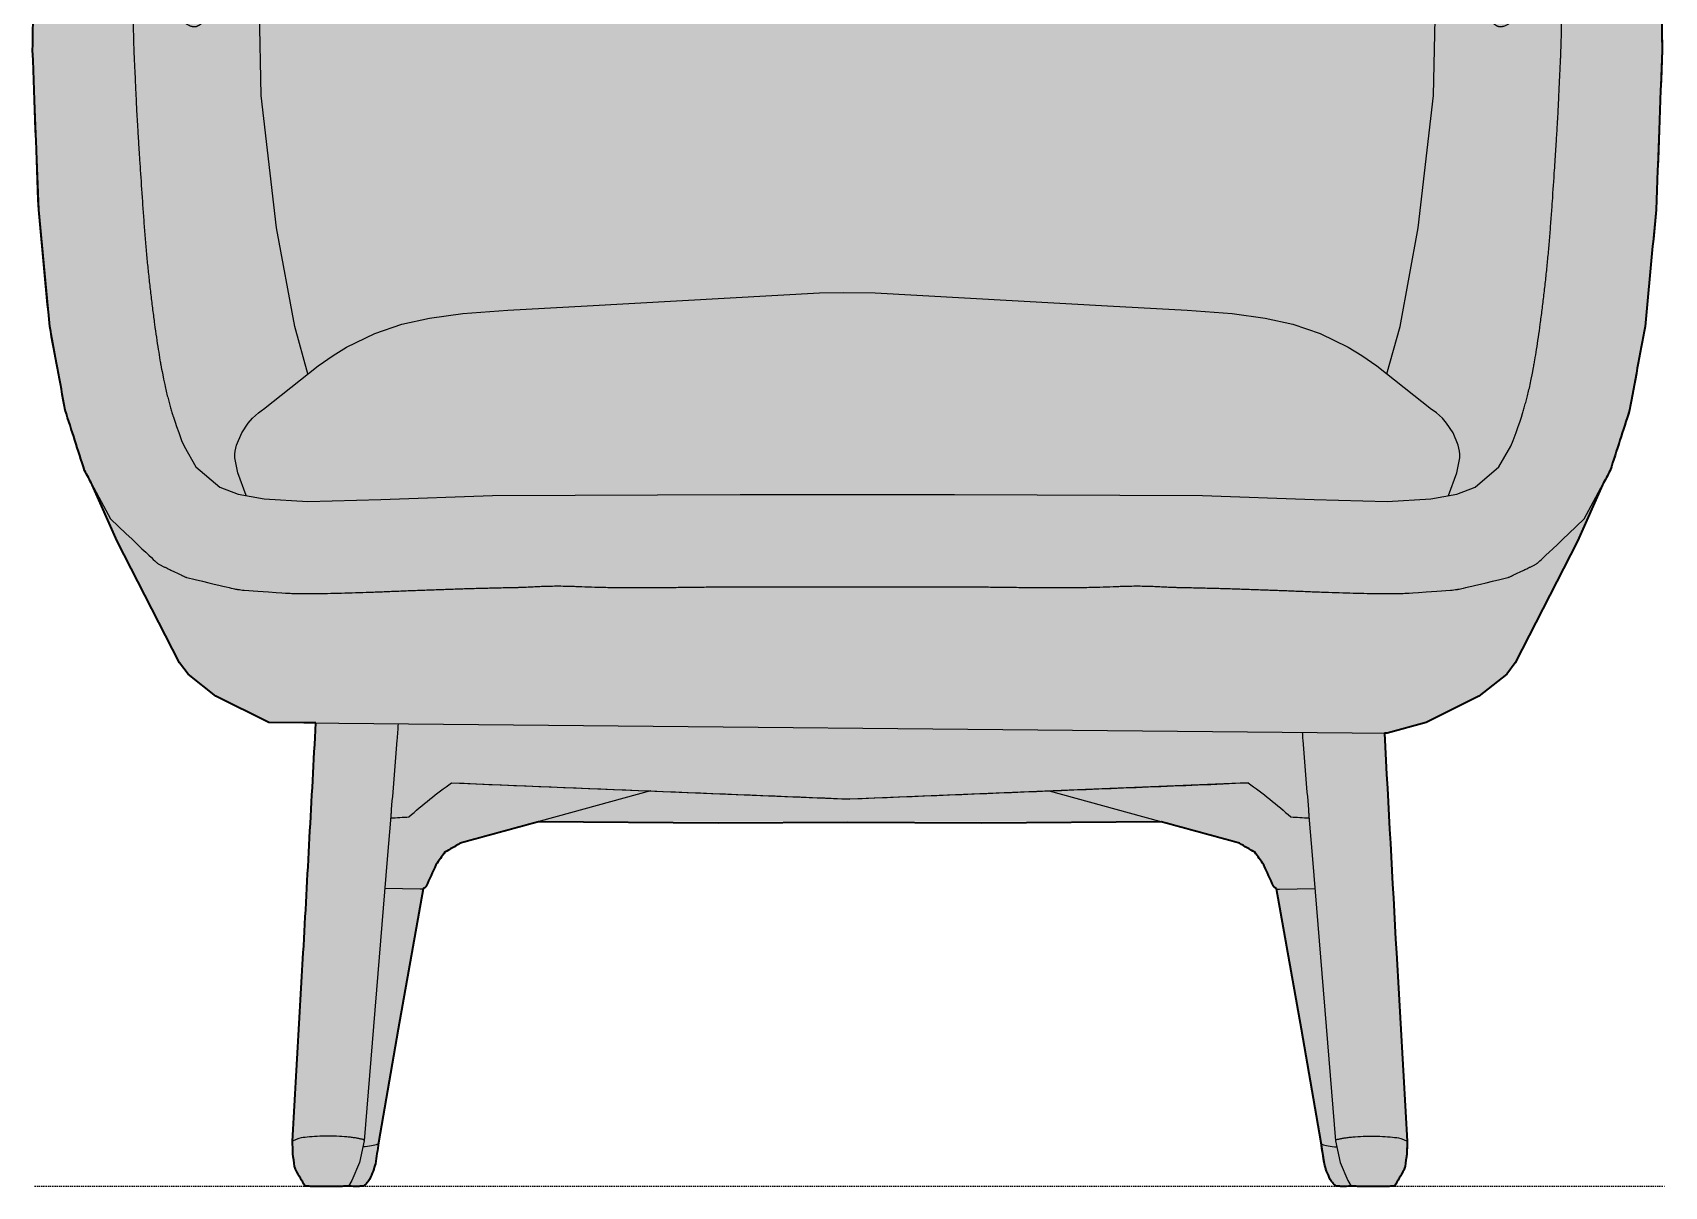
# Model space of a CAD drawing. Header units: millimetres. Extents: x -1 to 2019, y -1319 to 1154.
# Drawn here: x -1 to 814, y 0 to 577 of the extents above; entities that cross this region are included whole.
import ezdxf

# ---------------------------------------------------------------- set-up
doc = ezdxf.new("R2010")
doc.units = ezdxf.units.MM
doc.linetypes.add('Dots', pattern=[1, 0, -1])
doc.layers.add('Blocks', color=7, linetype='Continuous')
doc.layers.add('Blocks$Fill', color=7, linetype='Continuous', true_color=0xffffff)
for name, color, linetype, lineweight, true_color in [('Blocks$Inner', 7, 'Continuous', 25, 0x007f00), ('Blocks$Outline', 7, 'Continuous', 35, 0xff3f3f), ('Groud', 7, 'Dots', 25, 0x243775)]:
    doc.layers.add(name, color=color, linetype=linetype, lineweight=lineweight, true_color=true_color)

# ---------------------------------------------------------------- blocks, each defined once
blk = doc.blocks.new('Ro Lounge Chair Front')
at = {"layer": 'Blocks$Fill'}
blk.add_hatch(color=256, dxfattribs=at).paths.add_polyline_path([(28.49, 350.75), (24.67, 357.88), (15, 388.01), (7.26, 429.94), (1.74, 488.12), (-1.28, 567.96), (-1.17, 575.65), (-0.94, 588.99), (3.28, 610.06), (7.82, 617.45), (13.21, 622.51), (17.96, 625.28), (22.3, 626.86), (30.62, 627.4), (35.38, 626.35), (40.2, 623.9), (40.39, 639.69), (39.63, 673.52), (34.18, 765.28), (17.14, 1024.15), (16.46, 1052.83), (16.58, 1067.54), (17.09, 1078.41), (19.27, 1093.76), (22.16, 1102.89), (31.07, 1118.55), (46.05, 1132.53), (50.85, 1135.32), (78.82, 1142.72), (119.63, 1146.12), (210.56, 1153.6), (286.02, 1153.61), (601.1, 1153.6), (643.7, 1150.89), (732.84, 1142.72), (760.81, 1135.32), (765.61, 1132.53), (780.59, 1118.55), (789.5, 1102.89), (792.4, 1093.76), (794.57, 1078.41), (795.08, 1067.54), (795.2, 1052.83), (794.53, 1024.15), (792.83, 987.08), (772.04, 673.52), (771.28, 639.69), (771.46, 623.9), (776.28, 626.35), (781.04, 627.4), (789.36, 626.86), (793.7, 625.28), (798.45, 622.51), (803.84, 617.45), (808.38, 610.06), (812.6, 588.99), (812.83, 575.65), (812.94, 567.96), (809.92, 488.12), (804.4, 429.94), (796.66, 388.01), (786.99, 357.88), (783.17, 350.75), (770.69, 322.61), (739.56, 261.67), (735.3, 256.01), (721.37, 244.97), (694.98, 231.87), (675.61, 226.54), (674.14, 226.55), (685.51, 22.57), (685.39, 16.25), (684.46, 9.98), (683.95, 8.17), (679.21, 0.03), (679.21, 0.03), (679.21, 0.03), (679.21, 0.03), (679.21, 0.03), (679.21, 0.03), (679.21, 0.03), (679.21, 0.03), (679.21, 0.03), (679.21, 0.03), (679.21, 0.03), (679.21, 0.03), (679.21, 0.03), (679.21, 0.03), (679.2, 0.03), (679.2, 0.02), (679.2, 0.02), (679.2, 0.02), (679.2, 0.02), (679.2, 0.02), (679.2, 0.02), (679.2, 0.02), (679.19, 0.02), (679.19, 0.02), (679.17, 0.02), (679.13, 0.02), (679.08, 0.02), (673.71, -0.03), (658.02, 0.01), (657.73, 0.02), (657.64, 0.02), (657.61, 0.02), (657.6, 0.02), (657.59, 0.03), (657.59, 0.03), (655.21, -0.03), (651.21, -0.01), (650.13, 0.02), (648.54, 1.47), (647.06, 3.46), (645.23, 7.61), (644.15, 11.22), (642.49, 21.66), (642.49, 21.66), (642.49, 21.66), (620.25, 148.79), (620.19, 148.82), (620.12, 148.84), (620.04, 148.88), (619.96, 148.92), (619.87, 148.97), (619.79, 149.01), (619.72, 149.06), (619.64, 149.1), (619.57, 149.16), (619.49, 149.21), (619.42, 149.26), (619.36, 149.32), (619.29, 149.37), (619.23, 149.43), (619.17, 149.49), (619.11, 149.55), (619.06, 149.62), (619, 149.68), (618.9, 149.83), (618.86, 149.89), (618.83, 149.94), (618.8, 149.99), (618.77, 150.04), (618.75, 150.08), (618.73, 150.12), (613.88, 160.75), (609.43, 166.97), (601.78, 171.49), (562.69, 182.25), (251.43, 182.25), (212.33, 171.49), (204.68, 166.97), (200.23, 160.75), (195.38, 150.12), (195.36, 150.08), (195.34, 150.04), (195.31, 149.99), (195.28, 149.94), (195.25, 149.89), (195.21, 149.83), (195.11, 149.68), (195.06, 149.62), (195, 149.55), (194.94, 149.49), (194.88, 149.43), (194.82, 149.37), (194.75, 149.32), (194.69, 149.26), (194.62, 149.21), (194.55, 149.16), (194.47, 149.1), (194.4, 149.06), (194.32, 149.01), (194.24, 148.97), (194.16, 148.92), (194.07, 148.88), (193.99, 148.84), (193.92, 148.82), (193.86, 148.79), (171.62, 21.66), (169.96, 11.22), (168.89, 7.61), (167.05, 3.46), (165.57, 1.47), (163.98, 0.02), (162.9, -0.01), (158.9, -0.03), (156.52, 0.03), (156.52, 0.03), (156.51, 0.02), (156.5, 0.02), (156.47, 0.02), (156.38, 0.02), (152.76, -0.02), (136.84, -0.01), (135.04, 0.02), (134.98, 0.02), (134.94, 0.02), (134.93, 0.02), (134.92, 0.02), (134.92, 0.02), (134.91, 0.02), (134.91, 0.02), (134.91, 0.02), (134.91, 0.02), (134.91, 0.02), (134.91, 0.02), (134.91, 0.03), (134.91, 0.03), (134.91, 0.03), (134.91, 0.03), (134.91, 0.03), (134.91, 0.03), (134.91, 0.03), (134.9, 0.03), (134.9, 0.03), (134.9, 0.03), (134.9, 0.03), (134.9, 0.03), (134.9, 0.03), (134.9, 0.03), (134.9, 0.03), (130.17, 8.17), (129.65, 9.98), (128.72, 16.25), (128.6, 22.57), (133.97, 116.69), (140.25, 231.64), (116.69, 231.87), (90.3, 244.97), (76.36, 256.01), (72.1, 261.67), (40.97, 322.61)], flags=0)
at = {"layer": 'Blocks$Inner'}
for p, q in [((403.88, 299.68), (407.78, 299.68)), ((208.03, 201.71), (407.06, 193.63)), ((606.08, 201.71), (407.05, 193.63)), ((192.42, 148.52), (174.67, 148.86)), ((621.69, 148.52), (639.44, 148.86))]:
    blk.add_line(p, q, dxfattribs=at)
for points in [[(774.05, 333.74), (786.99, 357.88), (796.66, 388.01), (804.4, 429.94), (809.92, 488.12), (812.94, 567.96), (812.83, 575.65), (812.6, 588.99)], [(-0.94, 588.99), (-1.17, 575.65), (-1.28, 567.96), (1.74, 488.12), (7.26, 429.94), (15, 388.01), (24.67, 357.88), (37.61, 333.74)], [(136.29, 406.27), (129.67, 429.92), (120.57, 479.22), (112.98, 545.33), (111.17, 630.13), (117.96, 669.46), (129.78, 710.6), (153.48, 778.06), (167.99, 818.78), (177.66, 834.11), (185.87, 843.84), (203.15, 857.2), (227.59, 868.83), (259.7, 877.97), (292.26, 884.05)], [(675.37, 406.27), (681.99, 429.92), (691.1, 479.22), (698.68, 545.33), (700.49, 630.13), (693.7, 669.46), (681.88, 710.6), (658.18, 778.06), (643.67, 818.78), (634, 834.11), (625.79, 843.84), (608.51, 857.2), (584.08, 868.83), (551.96, 877.97), (519.4, 884.05)], [(114.03, 388.57), (141.35, 410.19), (148.82, 415.35), (155.6, 419.46), (169.68, 426.35), (183.21, 430.99), (197.06, 434.06), (213.61, 436.28), (236.1, 437.97), (275.83, 440.17), (391.87, 446.73), (404.1, 446.93), (419.79, 446.73), (535.84, 440.17), (575.56, 437.97), (598.05, 436.28), (614.6, 434.06), (628.45, 430.99), (641.99, 426.35), (656.06, 419.46), (662.84, 415.35), (670.31, 410.19), (697.63, 388.57)], [(105.46, 345.32), (101.31, 356.73), (99.82, 364.14), (99.8, 366.03), (99.93, 367.48), (100.59, 370.53), (103.2, 376.65), (106.4, 381.5), (108.51, 383.95), (111.55, 386.76), (113.57, 388.26), (114.02, 388.56)], [(706.2, 345.32), (710.35, 356.73), (711.84, 364.14), (711.86, 366.03), (711.73, 367.48), (711.07, 370.53), (708.46, 376.65), (705.26, 381.5), (703.15, 383.95), (700.11, 386.76), (698.09, 388.26), (697.64, 388.56)], [(73.15, 372.94), (74.39, 370.07), (80.26, 359.68), (92.24, 349.51), (101.39, 346.1), (114.34, 343.62), (136.19, 342.4), (172.65, 343.35), (228.48, 345.43), (352.24, 345.87), (403.88, 345.87), (459.43, 345.87), (583.19, 345.43), (639.01, 343.35), (675.47, 342.4), (697.32, 343.62), (710.28, 346.1), (719.43, 349.51), (731.4, 359.68), (737.28, 370.07), (738.51, 372.94)], [(28.49, 350.75), (40.97, 322.61), (72.1, 261.67), (76.36, 256.01), (90.3, 244.97), (116.69, 231.87), (675.61, 226.54), (694.98, 231.87), (721.37, 244.97), (735.3, 256.01), (739.56, 261.67), (770.69, 322.61), (783.17, 350.75)], [(134.9, 0.03), (130.17, 8.17), (129.65, 9.98), (128.72, 16.25), (128.6, 22.57), (133.97, 116.69), (140.25, 231.64)], [(679.21, 0.03), (683.95, 8.17), (684.46, 9.98), (685.39, 16.25), (685.51, 22.57), (680.14, 116.69), (674.14, 226.55)], [(307.48, 197.68), (212.33, 171.49), (204.68, 166.97), (200.23, 160.75), (195.38, 150.12)], [(506.63, 197.68), (601.78, 171.49), (609.43, 166.97), (613.88, 160.75), (618.73, 150.12)], [(177.72, 185.09), (175.88, 163.62), (164.32, 22.76), (162.07, 11.91), (158.21, 2.87), (156.52, 0.03)], [(562.69, 182.25), (472.9, 181.49), (405.98, 181.86), (341.21, 181.49), (251.43, 182.25)], [(636.39, 185.09), (638.23, 163.62), (649.79, 22.76), (652.04, 11.91), (655.9, 2.87), (657.59, 0.03)], [(193.86, 148.79), (181.34, 78.64), (171.62, 21.66)], [(620.25, 148.79), (632.77, 78.64), (642.49, 21.66)], [(171.63, 21.67), (169.96, 11.22), (168.89, 7.61), (167.05, 3.46), (165.57, 1.47), (163.98, 0.02)], [(642.49, 21.67), (644.15, 11.22), (645.23, 7.61), (647.06, 3.46), (648.54, 1.47), (650.13, 0.02)]]:
    blk.add_lwpolyline(points, dxfattribs=at)
at = {"layer": 'Blocks$Inner', "extrusion": (0, 0, -1)}
for centre, start, end in [((-334.8, 21.81), 47.73158, 54.83892), ((-479.32, 21.81), 125.16108, 132.26842)]:
    blk.add_arc(centre, 220.07, start, end, dxfattribs=at)
at = {"layer": 'Blocks$Inner'}
for points, knots in [([(92.65, 629.09), (92.59, 627.75), (92.43, 624.78), (92.23, 621.33), (92.05, 618.65), (91.87, 616.28), (91.63, 613.69), (91.35, 611.35), (91.11, 609.45), (90.92, 607.96), (90.72, 606.42), (90.44, 604.4), (90.05, 601.9), (89.56, 599.06), (89.04, 596.46), (88.5, 594.07), (87.72, 591.11), (86.71, 587.92), (85.43, 584.89), (84.32, 582.97), (83.48, 581.85), (82.96, 581.3), (82.54, 580.92), (82.22, 580.67), (81.94, 580.49), (81.72, 580.35), (81.54, 580.25), (81.37, 580.16), (81.19, 580.06), (80.99, 579.95), (80.78, 579.85), (80.55, 579.76), (80.25, 579.7), (79.84, 579.66), (79.37, 579.66), (78.89, 579.71), (78.34, 579.78), (77.49, 580.01), (75.86, 580.79), (73.91, 582.11), (71.82, 583.84), (70.23, 585.27), (68.94, 586.51), (67.93, 587.47), (67.21, 588.16), (66.49, 588.83), (65.47, 589.79), (64.13, 591.08), (62.49, 592.81), (60.33, 595.28), (57.8, 598.52), (55.5, 601.78), (54.39, 603.28), (54.08, 603.4), (53.98, 603.17), (53.93, 602.97), (53.87, 602.81), (53.8, 602.71), (53.73, 602.65), (53.66, 602.62), (53.57, 602.6), (53.45, 602.59), (53.26, 602.55), (53.01, 602.48), (52.7, 602.36), (52.28, 602.12), (51.88, 601.78), (51.51, 601.33), (51.27, 600.93), (51.04, 600.45), (50.77, 599.65), (50.46, 598.47), (50.14, 596.92), (49.92, 595.69), (49.77, 594.84), (49.66, 594.02), (49.55, 593.05), (49.46, 591.86), (49.37, 590.45), (49.25, 588.81), (49.15, 587.05), (49.07, 585.44), (49.03, 584.06), (49.01, 582.97), (49, 581.85), (49, 580.34), (49.01, 578.36), (49.04, 576.17), (49.09, 574.26), (49.13, 572.7), (49.18, 571.15), (49.23, 569.21), (49.3, 567.22), (49.4, 564.85), (49.49, 562.8), (49.59, 560.78), (49.68, 558.94), (49.76, 557.42), (49.84, 555.81), (49.94, 553.63), (50.12, 549.63), (50.4, 543.23), (50.79, 535.48), (51.15, 529.14), (51.39, 525.23), (51.59, 522.15), (51.8, 518.9), (52.1, 514.33), (52.65, 505.8), (53.35, 495.15), (54.13, 484.28), (54.75, 476.17), (55.3, 469.57), (55.76, 464.45), (56.12, 460.72), (56.5, 457), (57.04, 451.95), (57.76, 445.61), (58.68, 438.14), (59.94, 428.62), (61.2, 420.09), (62.22, 413.83), (62.77, 410.61), (63.04, 409.13), (64.7, 400.78)], [1.4627579, 1.4627579, 1.4627579, 1.4627579, 1.465891, 1.4699894, 1.4720386, 1.4740878, 1.4781861, 1.4822845, 1.4843337, 1.4863828, 1.488432, 1.4904812, 1.4945796, 1.4986779, 1.5027763, 1.5068746, 1.510973, 1.5191697, 1.5273664, 1.5355632, 1.5396615, 1.5437599, 1.5458091, 1.5478582, 1.5499074, 1.550932, 1.5519566, 1.5529812, 1.5540058, 1.556055, 1.5581041, 1.5601533, 1.5622025, 1.5642517, 1.5663009, 1.5673255, 1.56835, 1.5703992, 1.5724484, 1.5765468, 1.5785959, 1.5806451, 1.5826943, 1.5837189, 1.5847435, 1.5857681, 1.5867927, 1.5888418, 1.590891, 1.5929402, 1.5970386, 1.6011369, 1.6052353, 1.6093337, 1.6113828, 1.613432, 1.6144566, 1.6154812, 1.6165058, 1.6170181, 1.6175304, 1.618555, 1.6195796, 1.6216287, 1.6236779, 1.6257271, 1.6298255, 1.6318746, 1.6339238, 1.635973, 1.6380222, 1.6421205, 1.6462189, 1.6503173, 1.6523664, 1.6544156, 1.658514, 1.6626123, 1.6667107, 1.6708091, 1.6749074, 1.6790058, 1.681055, 1.6831041, 1.6851533, 1.6872025, 1.6913009, 1.6953992, 1.6974484, 1.6994976, 1.7015468, 1.7035959, 1.7076943, 1.7097435, 1.7117927, 1.7138418, 1.7148664, 1.715891, 1.7169156, 1.7179402, 1.7199894, 1.7240878, 1.7281861, 1.7302353, 1.7312599, 1.7322845, 1.7333091, 1.7343337, 1.7363828, 1.7404812, 1.7425304, 1.7445796, 1.7466287, 1.7476533, 1.7486779, 1.7497025, 1.7507271, 1.7527763, 1.7548255, 1.7568746, 1.760973, 1.7630222, 1.7640468, 1.7650714, 1.7650714, 1.7650714, 1.7650714]), ([(746.96, 400.78), (748.62, 409.13), (748.89, 410.61), (749.44, 413.83), (750.47, 420.09), (751.73, 428.62), (752.98, 438.14), (753.9, 445.61), (754.62, 451.95), (755.16, 457), (755.54, 460.72), (755.9, 464.45), (756.36, 469.57), (756.92, 476.17), (757.54, 484.28), (758.31, 495.15), (759.02, 505.8), (759.57, 514.33), (759.86, 518.9), (760.07, 522.15), (760.27, 525.23), (760.51, 529.14), (760.88, 535.48), (761.27, 543.23), (761.55, 549.63), (761.73, 553.63), (761.83, 555.81), (761.91, 557.42), (761.98, 558.94), (762.07, 560.78), (762.17, 562.8), (762.26, 564.85), (762.36, 567.22), (762.43, 569.21), (762.49, 571.15), (762.53, 572.7), (762.58, 574.26), (762.62, 576.17), (762.66, 578.36), (762.67, 580.34), (762.66, 581.85), (762.65, 582.97), (762.63, 584.06), (762.59, 585.44), (762.52, 587.05), (762.41, 588.81), (762.3, 590.45), (762.2, 591.86), (762.11, 593.05), (762, 594.02), (761.89, 594.84), (761.74, 595.69), (761.52, 596.92), (761.21, 598.47), (760.9, 599.65), (760.62, 600.45), (760.4, 600.93), (760.15, 601.33), (759.78, 601.78), (759.38, 602.12), (758.97, 602.36), (758.66, 602.48), (758.41, 602.55), (758.21, 602.59), (758.09, 602.6), (758.01, 602.62), (757.93, 602.65), (757.86, 602.71), (757.79, 602.81), (757.73, 602.97), (757.68, 603.17), (757.58, 603.4), (757.27, 603.28), (756.16, 601.78), (753.86, 598.52), (751.34, 595.28), (749.17, 592.81), (747.53, 591.08), (746.2, 589.79), (745.18, 588.83), (744.45, 588.16), (743.73, 587.47), (742.73, 586.51), (741.43, 585.27), (739.84, 583.84), (737.75, 582.11), (735.8, 580.79), (734.17, 580.01), (733.33, 579.78), (732.77, 579.71), (732.29, 579.66), (731.82, 579.66), (731.41, 579.7), (731.11, 579.76), (730.88, 579.85), (730.67, 579.95), (730.48, 580.06), (730.29, 580.16), (730.12, 580.25), (729.94, 580.35), (729.72, 580.49), (729.44, 580.67), (729.12, 580.92), (728.7, 581.3), (728.19, 581.85), (727.35, 582.97), (726.23, 584.89), (724.95, 587.92), (723.94, 591.11), (723.16, 594.07), (722.62, 596.46), (722.1, 599.06), (721.61, 601.9), (721.22, 604.4), (720.94, 606.42), (720.74, 607.96), (720.55, 609.45), (720.31, 611.35), (720.04, 613.69), (719.79, 616.28), (719.61, 618.65), (719.43, 621.33), (719.23, 624.78), (719.08, 627.75), (719.01, 629.09)], [21.7896615, 21.7896615, 21.7896615, 21.7896615, 21.7906861, 21.7917107, 21.7937599, 21.7978582, 21.7999074, 21.8019566, 21.8040058, 21.8050304, 21.806055, 21.8070796, 21.8081041, 21.8101533, 21.8122025, 21.8142517, 21.81835, 21.8203992, 21.8214238, 21.8224484, 21.823473, 21.8244976, 21.8265468, 21.8306451, 21.8347435, 21.8367927, 21.8378173, 21.8388418, 21.8398664, 21.840891, 21.8429402, 21.8449894, 21.8470386, 21.8511369, 21.8531861, 21.8552353, 21.8572845, 21.8593337, 21.863432, 21.8675304, 21.8695796, 21.8716287, 21.8736779, 21.8757271, 21.8798255, 21.8839238, 21.8880222, 21.8921205, 21.8962189, 21.9003173, 21.9023664, 21.9044156, 21.908514, 21.9126123, 21.9167107, 21.9187599, 21.9208091, 21.9228582, 21.9249074, 21.9290058, 21.931055, 21.9331041, 21.9351533, 21.9361779, 21.9372025, 21.9377148, 21.9382271, 21.9392517, 21.9402763, 21.9413009, 21.94335, 21.9453992, 21.9494976, 21.9535959, 21.9576943, 21.9617927, 21.9638418, 21.965891, 21.9679402, 21.9689648, 21.9699894, 21.971014, 21.9720386, 21.9740878, 21.9761369, 21.9781861, 21.9822845, 21.9843337, 21.9863828, 21.9874074, 21.988432, 21.9904812, 21.9925304, 21.9945796, 21.9966287, 21.9986779, 22.0007271, 22.0017517, 22.0027763, 22.0038009, 22.0048255, 22.0068746, 22.0089238, 22.010973, 22.0150714, 22.0191697, 22.0273664, 22.0355632, 22.0437599, 22.0478582, 22.0519566, 22.056055, 22.0601533, 22.0642517, 22.0663009, 22.06835, 22.0703992, 22.0724484, 22.0765468, 22.0806451, 22.0826943, 22.0847435, 22.0888418, 22.091975, 22.091975, 22.091975, 22.091975]), ([(64.7, 400.78), (64.95, 399.64), (65.46, 397.47), (66.2, 394.5), (66.92, 391.76), (67.63, 389.24), (68.2, 387.29), (68.58, 386.01), (68.79, 385.3), (68.89, 384.95), (73.15, 372.94)], [1.76507136, 1.76507136, 1.76507136, 1.76507136, 1.76712054, 1.76916972, 1.7712189, 1.77326808, 1.77531726, 1.77634185, 1.77685415, 1.77736644, 1.77736644, 1.77736644, 1.77736644]), ([(738.51, 372.94), (742.77, 384.95), (742.87, 385.3), (743.09, 386.01), (743.47, 387.29), (744.03, 389.24), (744.74, 391.76), (745.46, 394.5), (746.21, 397.47), (746.71, 399.64), (746.96, 400.78)], [21.77736644, 21.77736644, 21.77736644, 21.77736644, 21.77787874, 21.77839103, 21.77941562, 21.7814648, 21.78351398, 21.78556316, 21.78761234, 21.78966152, 21.78966152, 21.78966152, 21.78966152]), ([(37.61, 333.74), (60.88, 311.61), (61.11, 311.47), (61.56, 311.21), (62.32, 310.78), (63.36, 310.24), (64.6, 309.62), (66.03, 308.94), (67.13, 308.4), (67.81, 308.08)], [129.15607281, 129.15607281, 129.15607281, 129.15607281, 129.15656109, 129.15704937, 129.15802593, 129.15997906, 129.16193218, 129.16388531, 129.16642379, 129.16642379, 129.16642379, 129.16642379]), ([(743.85, 308.08), (744.53, 308.4), (745.63, 308.94), (747.06, 309.62), (748.3, 310.24), (749.34, 310.78), (750.11, 311.21), (750.55, 311.47), (750.78, 311.61), (774.05, 333.74)], [59.14572183, 59.14572183, 59.14572183, 59.14572183, 59.14826031, 59.15021343, 59.15216656, 59.15411968, 59.15509625, 59.15558453, 59.15607281, 59.15607281, 59.15607281, 59.15607281]), ([(67.81, 308.08), (73.37, 305.41), (74.18, 305.04), (75.14, 304.63), (75.68, 304.4), (75.77, 304.37)], [129.166423791, 129.166423791, 129.166423791, 129.166423791, 129.167400353, 129.168376916, 129.168573296, 129.168573296, 129.168573296, 129.168573296]), ([(735.89, 304.37), (735.98, 304.4), (736.52, 304.63), (737.48, 305.04), (738.29, 305.41), (743.85, 308.08)], [59.14357232, 59.14357232, 59.14357232, 59.14357232, 59.1437687, 59.144745263, 59.145721825, 59.145721825, 59.145721825, 59.145721825]), ([(104.44, 298.01), (125.13, 296.51), (127.35, 296.46), (131.83, 296.38), (137.48, 296.34), (144.33, 296.38), (151.27, 296.53), (158.3, 296.75), (165.41, 296.98), (172.6, 297.23), (179.88, 297.53), (187.24, 297.84), (194.69, 298.11), (202.21, 298.37), (209.79, 298.65), (217.42, 298.9), (225.12, 299.1), (231.6, 299.24), (236.17, 299.34), (238.79, 299.39), (240.78, 299.43), (242.71, 299.48), (245.13, 299.58), (247.99, 299.72), (251.31, 299.9), (255.86, 300.1), (260.95, 300.17), (266.53, 300.06), (270.13, 299.95), (274.04, 299.8), (279.56, 299.6), (289.51, 299.36), (300.75, 299.27), (312.5, 299.35), (321.36, 299.46), (330.12, 299.59), (338.49, 299.65), (346.61, 299.65), (357.52, 299.67), (371.14, 299.69), (387.5, 299.7), (398.42, 299.68), (403.88, 299.68)], [129.1724795, 129.1724795, 129.1724795, 129.1724795, 129.1744327, 129.1763858, 129.180292, 129.1841983, 129.1881045, 129.1920108, 129.195917, 129.1998233, 129.2037295, 129.2076358, 129.211542, 129.2154483, 129.2193545, 129.2232608, 129.227167, 129.2310733, 129.2330264, 129.234003, 129.2349795, 129.2359561, 129.2369327, 129.2388858, 129.2408389, 129.242792, 129.2466983, 129.2486514, 129.249628, 129.2506045, 129.2525577, 129.2545108, 129.258417, 129.2603702, 129.2623233, 129.2642764, 129.2662295, 129.2681827, 129.2701358, 129.274042, 129.2779483, 129.2818545, 129.2818545, 129.2818545, 129.2818545]), ([(407.78, 299.68), (413.25, 299.68), (424.16, 299.7), (440.53, 299.69), (454.14, 299.67), (465.05, 299.65), (473.17, 299.65), (481.54, 299.59), (490.3, 299.46), (499.17, 299.35), (510.91, 299.27), (522.15, 299.36), (532.1, 299.6), (537.63, 299.8), (541.53, 299.95), (545.14, 300.06), (550.71, 300.17), (555.8, 300.1), (560.35, 299.9), (563.67, 299.72), (566.53, 299.58), (568.95, 299.48), (570.89, 299.43), (572.87, 299.39), (575.49, 299.34), (580.07, 299.24), (586.54, 299.1), (594.24, 298.9), (601.87, 298.65), (609.45, 298.37), (616.98, 298.11), (624.43, 297.84), (631.79, 297.53), (639.06, 297.23), (646.25, 296.98), (653.36, 296.75), (660.39, 296.53), (667.33, 296.38), (674.19, 296.34), (679.83, 296.38), (684.31, 296.46), (686.54, 296.51), (707.23, 298.01)], [59.0302911, 59.0302911, 59.0302911, 59.0302911, 59.0341973, 59.0381036, 59.0420098, 59.0439629, 59.0459161, 59.0478692, 59.0498223, 59.0517754, 59.0537286, 59.0576348, 59.0595879, 59.0615411, 59.0625176, 59.0634942, 59.0654473, 59.0693536, 59.0713067, 59.0732598, 59.0752129, 59.0761895, 59.0771661, 59.0781426, 59.0791192, 59.0810723, 59.0849786, 59.0888848, 59.0927911, 59.0966973, 59.1006036, 59.1045098, 59.1084161, 59.1123223, 59.1162286, 59.1201348, 59.1240411, 59.1279473, 59.1318536, 59.1357598, 59.1377129, 59.1396661, 59.1396661, 59.1396661, 59.1396661]), ([(181.36, 231.25), (181.15, 228.52), (180.06, 214.24), (178.9, 199.98), (177.91, 188.46)], [0.3814808, 0.3814808, 0.3814808, 0.3814808, 0.5, 1, 1, 1, 1]), ([(633.08, 226.94), (633.18, 225.64), (634.17, 212.81), (635.21, 199.98), (636.2, 188.46)], [0.4437467, 0.4437467, 0.4437467, 0.4437467, 0.5, 1, 1, 1, 1]), ([(177.91, 188.46), (177.88, 188.14), (177.85, 187.65), (177.82, 187.09), (177.81, 186.79), (177.8, 186.57), (177.79, 186.35), (177.78, 186.14), (177.77, 185.94), (177.76, 185.75), (177.75, 185.57), (177.74, 185.34), (177.73, 185.19), (177.72, 185.09)], [1, 1, 1, 1, 1.1429108, 1.2143663, 1.250094, 1.2858217, 1.3215494, 1.3572771, 1.3930048, 1.4287325, 1.4644603, 1.500188, 1.5714286, 1.5714286, 1.5714286, 1.5714286]), ([(636.2, 188.46), (636.23, 188.14), (636.26, 187.65), (636.29, 187.09), (636.3, 186.79), (636.32, 186.57), (636.32, 186.35), (636.33, 186.14), (636.34, 185.94), (636.35, 185.75), (636.36, 185.57), (636.37, 185.34), (636.38, 185.19), (636.39, 185.09)], [1, 1, 1, 1, 1.1429108, 1.2143663, 1.250094, 1.2858217, 1.3215494, 1.3572771, 1.3930048, 1.4287325, 1.4644603, 1.500188, 1.5714286, 1.5714286, 1.5714286, 1.5714286]), ([(159.07, 24.31), (158.41, 24.41), (156.99, 24.58), (153.8, 24.86), (151.1, 24.98), (149.25, 25.02)], [0.6, 0.6, 0.6, 0.6, 0.7, 0.8, 1, 1, 1, 1]), ([(655.04, 24.31), (655.7, 24.41), (657.12, 24.58), (660.31, 24.86), (663.01, 24.98), (664.86, 25.02)], [0.6, 0.6, 0.6, 0.6, 0.7, 0.8, 1, 1, 1, 1]), ([(164.33, 22.84), (164.33, 22.91), (164.3, 23.01), (164.22, 23.15), (164.12, 23.25), (164, 23.34), (163.79, 23.43), (163.47, 23.5), (162.97, 23.57), (162.38, 23.67), (161.69, 23.83), (160.91, 23.99), (160.04, 24.16), (159.4, 24.27), (159.07, 24.31)], [0.1111644, 0.1111644, 0.1111644, 0.1111644, 0.15, 0.175, 0.2, 0.225, 0.25, 0.3, 0.35, 0.4, 0.45, 0.5, 0.55, 0.6, 0.6, 0.6, 0.6]), ([(171.62, 21.66), (171.55, 21.4), (170.94, 20.88), (169.29, 20.41), (168.01, 20.17)], [0.8106662, 0.8106662, 0.8106662, 0.8106662, 0.8888889, 1, 1, 1, 1]), ([(642.49, 21.66), (642.56, 21.4), (643.17, 20.88), (644.82, 20.41), (646.1, 20.17)], [0.8106662, 0.8106662, 0.8106662, 0.8106662, 0.8888889, 1, 1, 1, 1]), ([(649.78, 22.84), (649.79, 22.91), (649.81, 23.01), (649.89, 23.15), (649.99, 23.25), (650.11, 23.34), (650.32, 23.43), (650.64, 23.5), (651.14, 23.57), (651.74, 23.67), (652.42, 23.83), (653.21, 23.99), (654.07, 24.16), (654.71, 24.27), (655.04, 24.31)], [0.1111644, 0.1111644, 0.1111644, 0.1111644, 0.15, 0.175, 0.2, 0.225, 0.25, 0.3, 0.35, 0.4, 0.45, 0.5, 0.55, 0.6, 0.6, 0.6, 0.6]), ([(156.52, 0.03), (156.44, 0.01), (155.58, 0), (153.28, -0.02), (151.31, -0.03), (148.78, -0.04), (144.93, -0.04), (141.02, -0.03), (138.38, -0.02), (136.23, -0.01), (135.29, 0.01), (135.04, 0.02)], [5.2939152, 5.2939152, 5.2939152, 5.2939152, 5.4467131, 5.553856, 5.6074274, 5.6609988, 5.803856, 5.9467131, 6.0181417, 6.0895703, 6.2324274, 6.2324274, 6.2324274, 6.2324274]), ([(163.98, 0.02), (163.53, 0), (163.03, -0.01), (161.93, -0.02), (160.15, -0.03), (158.44, -0.04), (156.52, 0.03)], [5, 5, 5, 5, 5.0691236, 5.1246792, 5.1802347, 5.2939152, 5.2939152, 5.2939152, 5.2939152]), ([(650.13, 0.02), (650.58, 0), (651.08, -0.01), (652.18, -0.02), (653.96, -0.03), (655.67, -0.04), (657.59, 0.03)], [5, 5, 5, 5, 5.0691236, 5.1246792, 5.1802347, 5.2939152, 5.2939152, 5.2939152, 5.2939152]), ([(657.59, 0.03), (657.67, 0.01), (658.53, 0), (660.83, -0.02), (662.8, -0.03), (665.33, -0.04), (669.18, -0.04), (673.09, -0.03), (675.73, -0.02), (677.88, -0.01), (678.82, 0.01), (679.08, 0.02)], [5.2939152, 5.2939152, 5.2939152, 5.2939152, 5.4467131, 5.553856, 5.6074274, 5.6609988, 5.803856, 5.9467131, 6.0181417, 6.0895703, 6.2324274, 6.2324274, 6.2324274, 6.2324274])]:
    blk.add_open_spline(points, degree=3, knots=knots, dxfattribs=at)
for points in [[(75.77, 304.37), (99.11, 298.7), (101.22, 298.41), (103.36, 298.14), (104.44, 298.01)], [(707.23, 298.01), (708.3, 298.14), (710.44, 298.41), (712.56, 298.7), (735.89, 304.37)], [(208.06, 201.72), (274.39, 199.03), (340.73, 196.33), (407.06, 193.64)], [(407.06, 193.64), (473.39, 196.33), (539.72, 199.03), (606.05, 201.72)], [(177.54, 184.16), (180.62, 184.33), (183.7, 184.49), (186.78, 184.66)], [(627.33, 184.66), (630.41, 184.49), (633.49, 184.33), (636.57, 184.16)], [(195.11, 149.68), (194.83, 149.33), (194.06, 148.76), (192.99, 148.53), (192.42, 148.52)], [(195.38, 150.12), (195.33, 150.01), (195.27, 149.9), (195.11, 149.68)], [(618.73, 150.12), (618.78, 150.01), (618.85, 149.9), (619, 149.68)], [(619, 149.68), (619.28, 149.33), (620.05, 148.76), (621.12, 148.53), (621.69, 148.52)], [(138.35, 24.78), (136.69, 24.66), (133.62, 24.35), (131.4, 23.92), (128.6, 22.57)], [(149.25, 25.02), (147.4, 25.06), (143.61, 25.06), (140.02, 24.9), (138.35, 24.78)], [(664.86, 25.02), (666.71, 25.06), (670.5, 25.06), (674.09, 24.9), (675.76, 24.78)], [(675.76, 24.78), (677.43, 24.66), (680.5, 24.35), (682.71, 23.92), (685.51, 22.57)], [(168.01, 20.17), (166.87, 19.95), (165.48, 19.76), (163.68, 19.65)], [(646.1, 20.17), (647.24, 19.95), (648.63, 19.76), (650.43, 19.65)], [(135.04, 0.02), (134.95, 0.02), (134.91, 0.02), (134.9, 0.03)], [(679.08, 0.02), (679.16, 0.02), (679.2, 0.02), (679.21, 0.03)]]:
    blk.add_open_spline(points, degree=3, dxfattribs=at)
at = {"layer": 'Blocks$Outline'}
for points in [[(140.25, 231.64), (116.69, 231.87), (90.3, 244.97), (76.36, 256.01), (72.1, 261.67), (40.97, 322.61), (28.49, 350.75)], [(783.17, 350.75), (770.69, 322.61), (739.56, 261.67), (735.3, 256.01), (721.37, 244.97), (694.98, 231.87), (675.61, 226.54), (674.14, 226.55)], [(562.69, 182.25), (472.9, 181.49), (405.98, 181.86), (341.21, 181.49), (251.43, 182.25)], [(193.86, 148.79), (181.34, 78.64), (171.62, 21.66)], [(642.49, 21.66), (632.77, 78.64), (620.25, 148.79)]]:
    blk.add_lwpolyline(points, dxfattribs=at)
for points, knots in [([(28.49, 350.75), (27.22, 353.13), (25.94, 355.51), (24.67, 357.88), (21.45, 367.93), (18.22, 377.97), (15, 388.01), (12.42, 401.99), (9.84, 415.96), (7.26, 429.94), (5.42, 449.33), (3.58, 468.73), (1.74, 488.12), (0.73, 514.73), (-0.27, 541.35), (-1.28, 567.96), (-1.24, 570.52), (-1.2, 573.09), (-1.17, 575.65), (-1.09, 580.09), (-1.01, 584.54), (-0.94, 588.99), (0.47, 596.01), (1.87, 603.04), (3.28, 610.06), (4.79, 612.52), (6.31, 614.99), (7.82, 617.45), (9.62, 619.14), (11.41, 620.82), (13.21, 622.51), (14.8, 623.43), (16.38, 624.36), (17.96, 625.28), (19.41, 625.81), (20.85, 626.34), (22.3, 626.86), (25.07, 627.04), (27.85, 627.22), (30.62, 627.4), (32.21, 627.05), (33.8, 626.7), (35.38, 626.35), (36.99, 625.53), (38.59, 624.72), (40.2, 623.9), (40.26, 629.16), (40.32, 634.43), (40.39, 639.69), (40.13, 650.97), (39.88, 662.24), (39.63, 673.52), (37.81, 704.1), (36, 734.69), (34.18, 765.28), (29.07, 839.21), (23.95, 913.15), (18.83, 987.08), (18.26, 999.44), (17.7, 1011.8), (17.14, 1024.15), (16.91, 1033.71), (16.69, 1043.27), (16.46, 1052.83), (16.5, 1057.73), (16.54, 1062.64), (16.58, 1067.54), (16.75, 1071.17), (16.92, 1074.79), (17.09, 1078.41), (17.81, 1083.53), (18.54, 1088.65), (19.27, 1093.76), (20.23, 1096.8), (21.2, 1099.85), (22.16, 1102.89), (25.13, 1108.11), (28.1, 1113.33), (31.07, 1118.55), (36.07, 1123.21), (41.06, 1127.87), (46.05, 1132.53), (47.65, 1133.46), (49.25, 1134.39), (50.85, 1135.32), (60.18, 1137.79), (69.5, 1140.25), (78.82, 1142.72), (92.42, 1143.86), (106.03, 1144.99), (119.63, 1146.12), (135.74, 1147.71), (151.85, 1149.3), (167.96, 1150.89), (182.16, 1151.79), (196.36, 1152.7), (210.56, 1153.6), (235.72, 1153.61), (260.87, 1153.61), (286.02, 1153.61), (325.23, 1152.97), (364.43, 1152.32), (403.64, 1151.68), (404.37, 1151.69), (405.1, 1151.7), (405.83, 1151.71), (406.56, 1151.7), (407.29, 1151.69), (408.02, 1151.68), (447.23, 1152.32), (486.44, 1152.97), (525.65, 1153.61), (550.8, 1153.61), (575.95, 1153.61), (601.1, 1153.6), (615.3, 1152.7), (629.5, 1151.79), (643.7, 1150.89), (659.81, 1149.3), (675.92, 1147.71), (692.03, 1146.12), (705.63, 1144.99), (719.24, 1143.86), (732.84, 1142.72), (742.16, 1140.25), (751.49, 1137.79), (760.81, 1135.32), (762.41, 1134.39), (764.01, 1133.46), (765.61, 1132.53), (770.6, 1127.87), (775.6, 1123.21), (780.59, 1118.55), (783.56, 1113.33), (786.53, 1108.11), (789.5, 1102.89), (790.46, 1099.85), (791.43, 1096.8), (792.4, 1093.76), (793.12, 1088.65), (793.85, 1083.53), (794.57, 1078.41), (794.74, 1074.79), (794.91, 1071.17), (795.08, 1067.54), (795.12, 1062.64), (795.16, 1057.73), (795.2, 1052.83), (794.98, 1043.27), (794.75, 1033.71), (794.53, 1024.15), (793.96, 1011.8), (793.4, 999.44), (792.83, 987.08), (787.71, 913.15), (782.6, 839.21), (777.48, 765.28), (775.66, 734.69), (773.85, 704.1), (772.04, 673.52), (771.78, 662.24), (771.53, 650.97), (771.28, 639.69), (771.34, 634.43), (771.4, 629.16), (771.46, 623.9), (773.07, 624.72), (774.67, 625.53), (776.28, 626.35), (777.87, 626.7), (779.45, 627.05), (781.04, 627.4), (783.81, 627.22), (786.59, 627.04), (789.36, 626.86), (790.81, 626.34), (792.25, 625.81), (793.7, 625.28), (795.28, 624.36), (796.87, 623.43), (798.45, 622.51), (800.25, 620.82), (802.04, 619.14), (803.84, 617.45), (805.35, 614.99), (806.87, 612.52), (808.38, 610.06), (809.79, 603.04), (811.19, 596.01), (812.6, 588.99), (812.68, 584.54), (812.75, 580.09), (812.83, 575.65), (812.86, 573.09), (812.9, 570.52), (812.94, 567.96), (811.93, 541.35), (810.93, 514.73), (809.92, 488.12), (808.08, 468.73), (806.24, 449.33), (804.4, 429.94), (801.82, 415.96), (799.24, 401.99), (796.66, 388.01), (793.44, 377.97), (790.22, 367.93), (786.99, 357.88), (785.72, 355.51), (784.45, 353.13), (783.17, 350.75)], [-128.451403, -128.451403, -128.451403, -128.451403, -128.156073, -128.156073, -128.156073, -127.156073, -127.156073, -127.156073, -126.156073, -126.156073, -126.156073, -125.156073, -125.156073, -125.156073, -124.156073, -124.156073, -124.156073, -123.156073, -123.156073, -123.156073, -122.156073, -122.156073, -122.156073, -121.156073, -121.156073, -121.156073, -120.156073, -120.156073, -120.156073, -119.156073, -119.156073, -119.156073, -118.156073, -118.156073, -118.156073, -117.156073, -117.156073, -117.156073, -116.156073, -116.156073, -116.156073, -115.156073, -115.156073, -115.156073, -114.156073, -114.156073, -114.156073, -113.156073, -113.156073, -113.156073, -112.156073, -112.156073, -112.156073, -111.156073, -111.156073, -111.156073, -110.156073, -110.156073, -110.156073, -109.156073, -109.156073, -109.156073, -108.156073, -108.156073, -108.156073, -107.156073, -107.156073, -107.156073, -106.156073, -106.156073, -106.156073, -105.156073, -105.156073, -105.156073, -104.156073, -104.156073, -104.156073, -103.156073, -103.156073, -103.156073, -102.156073, -102.156073, -102.156073, -101.156073, -101.156073, -101.156073, -100.156073, -100.156073, -100.156073, -99.156073, -99.156073, -99.156073, -98.156073, -98.156073, -98.156073, -97.156073, -97.156073, -97.156073, -96.156073, -96.156073, -96.156073, -95.156073, -95.156073, -95.156073, -94.156073, -94.156073, -94.156073, -93.156073, -93.156073, -93.156073, -92.156073, -92.156073, -92.156073, -91.156073, -91.156073, -91.156073, -90.156073, -90.156073, -90.156073, -89.156073, -89.156073, -89.156073, -88.156073, -88.156073, -88.156073, -87.156073, -87.156073, -87.156073, -86.156073, -86.156073, -86.156073, -85.156073, -85.156073, -85.156073, -84.156073, -84.156073, -84.156073, -83.156073, -83.156073, -83.156073, -82.156073, -82.156073, -82.156073, -81.156073, -81.156073, -81.156073, -80.156073, -80.156073, -80.156073, -79.156073, -79.156073, -79.156073, -78.156073, -78.156073, -78.156073, -77.156073, -77.156073, -77.156073, -76.156073, -76.156073, -76.156073, -75.156073, -75.156073, -75.156073, -74.156073, -74.156073, -74.156073, -73.156073, -73.156073, -73.156073, -72.156073, -72.156073, -72.156073, -71.156073, -71.156073, -71.156073, -70.156073, -70.156073, -70.156073, -69.156073, -69.156073, -69.156073, -68.156073, -68.156073, -68.156073, -67.156073, -67.156073, -67.156073, -66.156073, -66.156073, -66.156073, -65.156073, -65.156073, -65.156073, -64.156073, -64.156073, -64.156073, -63.156073, -63.156073, -63.156073, -62.156073, -62.156073, -62.156073, -61.156073, -61.156073, -61.156073, -60.156073, -60.156073, -60.156073, -59.860742, -59.860742, -59.860742, -59.860742]), ([(171.62, 21.66), (171.07, 18.18), (170.51, 14.7), (169.96, 11.22), (169.6, 10.02), (169.24, 8.82), (168.89, 7.61), (168.27, 6.23), (167.66, 4.84), (167.05, 3.46), (166.56, 2.8), (166.06, 2.13), (165.57, 1.47), (165.04, 0.99), (164.51, 0.5), (163.98, 0.02), (163.53, 0), (163.03, -0.01), (161.93, -0.02), (160.15, -0.03), (158.44, -0.04), (156.52, 0.03), (156.44, 0.01), (155.58, 0), (153.28, -0.02), (151.31, -0.03), (148.78, -0.04), (144.93, -0.04), (141.02, -0.03), (138.38, -0.02), (136.23, -0.01), (135.29, 0.01), (135.04, 0.02), (134.95, 0.02), (134.91, 0.02), (134.9, 0.03), (133.32, 2.74), (131.75, 5.45), (130.17, 8.17), (130, 8.77), (129.82, 9.37), (129.65, 9.98), (129.34, 12.07), (129.03, 14.16), (128.72, 16.25), (128.68, 18.36), (128.64, 20.46), (128.6, 22.57), (130.39, 53.94), (132.18, 85.32), (133.97, 116.69), (136.07, 155.01), (138.16, 193.33), (140.25, 231.64)], [0.000815, 0.000815, 0.000815, 0.000815, 1, 1, 1, 2, 2, 2, 3, 3, 3, 4, 4, 4, 5, 5, 5, 5.069124, 5.124679, 5.180235, 5.293915, 5.293915, 5.293915, 5.446713, 5.553856, 5.607427, 5.660999, 5.803856, 5.946713, 6.018142, 6.08957, 6.232427, 6.232427, 6.232427, 6.279565, 6.279565, 6.279565, 7.279565, 7.279565, 7.279565, 8.279565, 8.279565, 8.279565, 9.279565, 9.279565, 9.279565, 10.279565, 10.279565, 10.279565, 11.279565, 11.279565, 11.279565, 12.279565, 12.279565, 12.279565, 12.279565]), ([(674.14, 226.55), (676.14, 189.93), (678.14, 153.31), (680.14, 116.69), (681.93, 85.32), (683.72, 53.94), (685.51, 22.57), (685.47, 20.46), (685.43, 18.36), (685.39, 16.25), (685.08, 14.16), (684.77, 12.07), (684.46, 9.98), (684.29, 9.37), (684.12, 8.77), (683.95, 8.17), (682.37, 5.45), (680.79, 2.74), (679.21, 0.03), (679.2, 0.02), (679.16, 0.02), (679.08, 0.02), (678.82, 0.01), (677.88, -0.01), (675.73, -0.02), (673.09, -0.03), (669.18, -0.04), (665.33, -0.04), (662.8, -0.03), (660.83, -0.02), (658.53, 0), (657.67, 0.01), (657.59, 0.03), (655.67, -0.04), (653.96, -0.03), (652.18, -0.02), (651.08, -0.01), (650.58, 0), (650.13, 0.02), (649.6, 0.5), (649.07, 0.99), (648.54, 1.47), (648.05, 2.13), (647.55, 2.8), (647.06, 3.46), (646.45, 4.84), (645.84, 6.23), (645.23, 7.61), (644.87, 8.82), (644.51, 10.02), (644.15, 11.22), (643.6, 14.7), (643.04, 18.18), (642.49, 21.66), (642.49, 21.66)], [-12.279565, -12.279565, -12.279565, -12.279565, -11.279565, -11.279565, -11.279565, -10.279565, -10.279565, -10.279565, -9.279565, -9.279565, -9.279565, -8.279565, -8.279565, -8.279565, -7.279565, -7.279565, -7.279565, -6.279565, -6.279565, -6.279565, -6.232427, -6.232427, -6.232427, -6.08957, -6.018142, -5.946713, -5.803856, -5.660999, -5.607427, -5.553856, -5.446713, -5.293915, -5.293915, -5.293915, -5.180235, -5.124679, -5.069124, -5, -5, -5, -4, -4, -4, -3, -3, -3, -2, -2, -2, -1, -1, -1, -0.000815, -0.000815, -0.000815, -0.000815, -0.000815]), ([(251.43, 182.25), (238.39, 178.67), (225.36, 175.08), (212.33, 171.49), (209.78, 169.99), (207.23, 168.48), (204.68, 166.97), (203.2, 164.9), (201.72, 162.82), (200.23, 160.75), (198.62, 157.21), (197, 153.67), (195.38, 150.12), (195.33, 150.01), (195.27, 149.9), (195.11, 149.68), (194.83, 149.33), (194.41, 149.02), (193.9, 148.81), (193.86, 148.79)], [-3.410878, -3.410878, -3.410878, -3.410878, -3, -3, -3, -2, -2, -2, -1, -1, -1, 0, 0, 0, 0.081196, 0.081196, 0.081196, 0.358974, 0.384554, 0.384554, 0.384554, 0.384554]), ([(620.25, 148.79), (620.21, 148.81), (619.7, 149.02), (619.28, 149.33), (619, 149.68), (618.85, 149.9), (618.78, 150.01), (618.73, 150.12), (617.11, 153.67), (615.5, 157.21), (613.88, 160.75), (612.4, 162.82), (610.91, 164.9), (609.43, 166.97), (606.88, 168.48), (604.33, 169.99), (601.78, 171.49), (588.75, 175.08), (575.72, 178.67), (562.69, 182.25)], [-0.384554, -0.384554, -0.384554, -0.384554, -0.358974, -0.081196, -0.081196, -0.081196, 0, 0, 0, 1, 1, 1, 2, 2, 2, 3, 3, 3, 3.410878, 3.410878, 3.410878, 3.410878])]:
    blk.add_open_spline(points, degree=3, knots=knots, dxfattribs=at)

msp = doc.modelspace()

# ---------------------------------------------------------------- linework, layer by layer
at = {"layer": 'Groud'}
msp.add_lwpolyline([(0, 0), (814.04, 0)], dxfattribs=at)

# ---------------------------------------------------------------- block references
at = {"layer": 'Blocks'}
msp.add_blockref('Ro Lounge Chair Front', (0, 0), dxfattribs=at)

doc.saveas('drawing.dxf')
